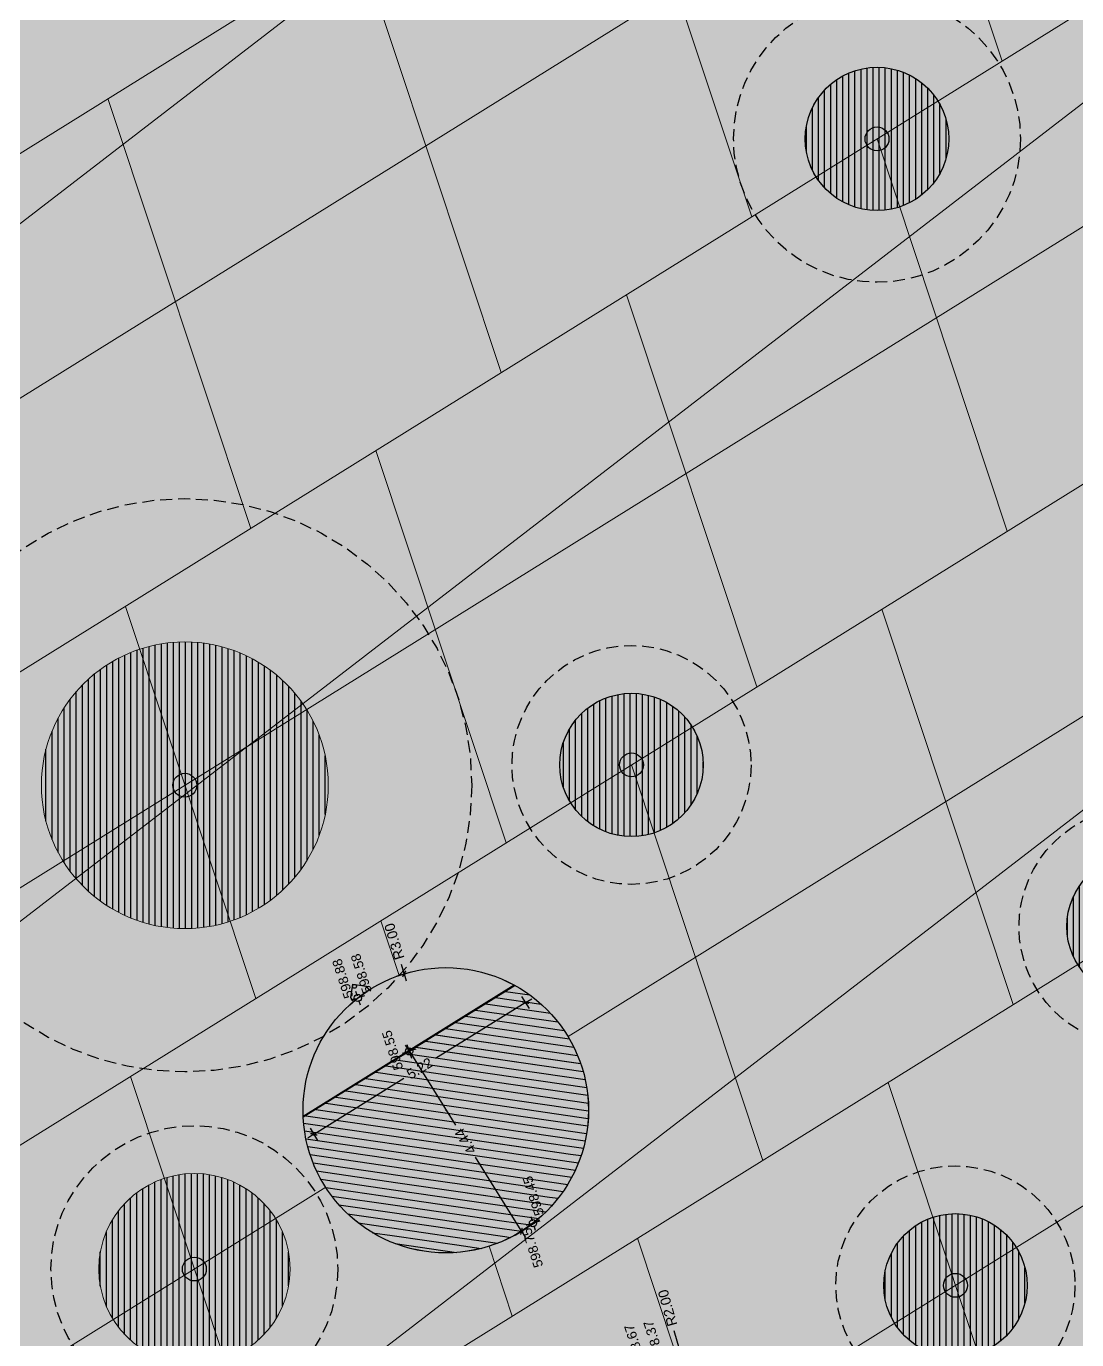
# Model space of a CAD drawing. Header units: metres. Extents: x 678805 to 1359287, y 2747329 to 5497370.
# Drawn here: x 679768.99 to 679790.96, y 2748630.36 to 2748657.84 of the extents above; entities that cross this region are included whole.
import ezdxf
from ezdxf.enums import TextEntityAlignment as Align

# ---------------------------------------------------------------- set-up
doc = ezdxf.new("R2010")
doc.units = ezdxf.units.M
doc.linetypes.add('XREF_MON_SFT_TREES$0$HIDDEN', pattern=[0.375, 0.25, -0.125])
doc.linetypes.add('XREF_MON_WATERFEATURE$0$DASHEDX2', pattern=[1.5, 1, -0.5])
for name, color, linetype in [('00_XREF_MON_HSC_PAVEMENT', 7, 'Continuous'), ('00_XREF_TWQ_SFT_TREES', 7, 'Continuous'), ('XREF_MON_GENERAL_LAYOUT$0$02-L-Edge Line Stair +10cm', 6, 'Continuous'), ('XREF_MON_HSC_PAVEMENT$0$02-L-Tree Pit_line', 252, 'Continuous'), ('XREF_MON_HSC_PAVEMENT$0$02-L-Waterfeatures 01', 151, 'Continuous'), ('XREF_MON_HSC_PAVEMENT$0$03-TR-Tree Pit_Green', 74, 'Continuous'), ('XREF_MON_SFT_TREES$0$SL_TREE_CANOPY', 251, 'XREF_MON_SFT_TREES$0$HIDDEN'), ('XREF_MON_SFT_TREES$0$SL_TREE_TRUNK', 251, 'Continuous'), ('XREF_MON_WATERFEATURE$0$00_WF_Return', 150, 'Continuous'), ('XREF_MON_WATERFEATURE$0$00_WF_Supply', 170, 'Continuous'), ('XREF_MON_WATERFEATURE$0$02-L-Waterfeatures 03', 252, 'Continuous'), ('XREF_MON_WATERFEATURE$0$COTAUX', 7, 'Continuous')]:
    doc.layers.add(name, color=color, linetype=linetype)
for name, color, linetype, true_color in [('02-L-Waterfeatures 01', 7, 'Continuous', 0x4da6ff), ('XREF_MON_HSC_PAVEMENT$0$03-TR-Tree Pit_White', 7, 'Continuous', 0xfcfcfc), ('XREF_MON_SFT_TREES$0$SL_TREE_BOMBAX_CEIBA', 7, 'Continuous', 0x8f2400), ('XREF_MON_SFT_TREES$0$SL_TREE_FICUS_RELIGIOSA', 7, 'Continuous', 0x405700), ('XREF_MON_SFT_TREES$0$SL_TREE_MELIA_AZEDARACH', 7, 'Continuous', 0xfcb0fa), ('XREF_MON_WATERFEATURE$0$01-TX-Cotes_1-100', 7, 'Continuous', 0x3f5f7f), ('XREF_MON_WATERFEATURE$0$01-TX-Dimensions_1-100', 7, 'Continuous', 0x3f5f7f), ('XREF_MON_WATERFEATURE$0$02-L-Waterfeatures 01', 7, 'Continuous', 0x4da6ff)]:
    doc.layers.add(name, color=color, linetype=linetype, true_color=true_color)
for name, color, linetype, lineweight in [('XREF_MON_GENERAL_LAYOUT$0$02-L-Level Curves 0.25-0.75m', 33, 'Continuous', 5), ('XREF_MON_GENERAL_LAYOUT$0$02-L-Level Curves 1m', 37, 'Continuous', 5), ('XREF_MON_GENERAL_LAYOUT$0$04-BK-Tree Pit', 6, 'Continuous', 5), ('XREF_MON_HSC_PAVEMENT$0$04-BK-Tree Pit', 6, 'Continuous', 5)]:
    doc.layers.add(name, color=color, linetype=linetype, lineweight=lineweight)
for name, color, linetype, lineweight, true_color in [('XREF_MON_HSC_PAVEMENT$0$02-L-Joints-Paviment_06_Concrete Slab in sittu', 7, 'Continuous', 5, 0x999999), ('XREF_MON_HSC_PAVEMENT$0$03-TR-Pavement_06_Concrete Slab in situ', 7, 'Continuous', 9, 0xf7f7f7), ('XREF_MON_WATERFEATURE$0$02-L-projecció 2', 7, 'Continuous', 5, 0x636363)]:
    doc.layers.add(name, color=color, linetype=linetype, lineweight=lineweight, true_color=true_color)
doc.layers.get('XREF_MON_SFT_TREES$0$SL_TREE_BOMBAX_CEIBA').off()
doc.layers.get('XREF_MON_SFT_TREES$0$SL_TREE_FICUS_RELIGIOSA').off()
doc.layers.get('XREF_MON_SFT_TREES$0$SL_TREE_MELIA_AZEDARACH').off()
doc.styles.add('XREF_MON_GENERAL_LAYOUT$0$Standard', font='arial.ttf')
doc.styles.add('XREF_MON_WATERFEATURE$0$Standard', font='arial.ttf')
doc.dimstyles.new('XREF_MON_WATERFEATURE$0$E100', dxfattribs={"dimscale": 0.03, "dimtxt": 7, "dimasz": 0.5, "dimexe": 0.1, "dimexo": 15, "dimgap": 4, "dimtad": 1, "dimzin": 0, "dimdsep": 46, "dimtxsty": 'XREF_MON_WATERFEATURE$0$Standard', "dimblk1": 'XREF_MON_WATERFEATURE$0$LINCOT200', "dimblk2": 'XREF_MON_WATERFEATURE$0$LINCOT200', "dimsah": 1, "dimcen": 0.1, "dimdle": 0.1, "dimclrt": 256, "dimadec": 0, "dimazin": 0, "dimtfac": 0.015385, "dimtofl": 0, "dimtmove": 0, "dimatfit": 3, "dimldrblk": 'XREF_MON_WATERFEATURE$0$LINCOT200', "dimfxl": 1, "dimtolj": 1, "dimtzin": 0, "dimarcsym": 0})
pattern_1 = [(351.74119729, (3501528.8307, 2982648.92163), (0.02280359083, 0.157103656053), [])]

# ---------------------------------------------------------------- blocks, each defined once
blk = doc.blocks.new('XREF_MON_SFT_TREES$0$Bombax_ceiba')
h = blk.add_hatch()
h.set_pattern_fill('ANSI31', color=256, scale=0.1)
edge = h.paths.add_edge_path()
edge.add_arc((0, 0), 3, -25.4481, 334.5519)
at = {"layer": 'XREF_MON_SFT_TREES$0$SL_TREE_TRUNK'}
h = blk.add_hatch(color=256, dxfattribs=at)
h.dxf.hatch_style = 1
edge = h.paths.add_edge_path()
edge.add_arc((0, 0), 0.25, 0, 360)
at = {"layer": 'XREF_MON_SFT_TREES$0$SL_TREE_CANOPY', "linetype": 'XREF_MON_SFT_TREES$0$HIDDEN'}
blk.add_circle((0, 0), 3, dxfattribs=at)
at = {"layer": 'XREF_MON_SFT_TREES$0$SL_TREE_TRUNK'}
blk.add_circle((0, 0), 0.25, dxfattribs=at)
blk = doc.blocks.new('XREF_MON_SFT_TREES$0$Melia_azedarach')
h = blk.add_hatch()
h.set_pattern_fill('ANSI31', color=256, scale=0.1)
edge = h.paths.add_edge_path()
edge.add_arc((0, 0), 2.5, -25.4481, 334.5519)
at = {"layer": 'XREF_MON_SFT_TREES$0$SL_TREE_TRUNK'}
h = blk.add_hatch(color=256, dxfattribs=at)
h.dxf.hatch_style = 1
edge = h.paths.add_edge_path()
edge.add_arc((0, 0), 0.25, 0, 360)
at = {"layer": 'XREF_MON_SFT_TREES$0$SL_TREE_CANOPY', "linetype": 'XREF_MON_SFT_TREES$0$HIDDEN'}
blk.add_circle((0, 0), 2.5, dxfattribs=at)
at = {"layer": 'XREF_MON_SFT_TREES$0$SL_TREE_TRUNK'}
blk.add_circle((0, 0), 0.25, dxfattribs=at)
blk = doc.blocks.new('XREF_MON_SFT_TREES$0$Ficus_religiosa')
h = blk.add_hatch()
h.set_pattern_fill('ANSI31', color=256, scale=0.1)
edge = h.paths.add_edge_path()
edge.add_arc((0, 0), 6, -25.4481, 334.5519)
at = {"layer": 'XREF_MON_SFT_TREES$0$SL_TREE_TRUNK'}
h = blk.add_hatch(color=256, dxfattribs=at)
h.dxf.hatch_style = 1
edge = h.paths.add_edge_path()
edge.add_arc((0, 0), 0.25, 0, 360)
at = {"layer": 'XREF_MON_SFT_TREES$0$SL_TREE_CANOPY', "linetype": 'XREF_MON_SFT_TREES$0$HIDDEN'}
blk.add_circle((0, 0), 6, dxfattribs=at)
at = {"layer": 'XREF_MON_SFT_TREES$0$SL_TREE_TRUNK'}
blk.add_circle((0, 0), 0.25, dxfattribs=at)
blk = doc.blocks.new('XREF_MON_SFT_TREES$0$Melia_acedarach.B')
h = blk.add_hatch()
h.set_pattern_fill('ANSI31', color=256, scale=0.1, angle=25.45)
edge = h.paths.add_edge_path()
edge.add_arc((0, 0), 2.5, 0, 360)
at = {"layer": 'XREF_MON_SFT_TREES$0$SL_TREE_TRUNK'}
h = blk.add_hatch(color=256, dxfattribs=at)
h.dxf.hatch_style = 1
edge = h.paths.add_edge_path()
edge.add_arc((0, 0), 0.25, 0, 360)
at = {"layer": 'XREF_MON_SFT_TREES$0$SL_TREE_CANOPY', "linetype": 'XREF_MON_SFT_TREES$0$HIDDEN'}
blk.add_circle((0, 0), 2.5, dxfattribs=at)
at = {"layer": 'XREF_MON_SFT_TREES$0$SL_TREE_TRUNK'}
blk.add_circle((0, 0), 0.25, dxfattribs=at)
blk = doc.blocks.new('XREF_MON_SFT_TREES')
at = {"layer": 'XREF_MON_SFT_TREES$0$SL_TREE_BOMBAX_CEIBA', "rotation": 25.44812939262281}
for p in [(679786.786, 2748655.487), (679772.509, 2748631.837)]:
    blk.add_blockref('XREF_MON_SFT_TREES$0$Bombax_ceiba', p, dxfattribs=at)
at = {"layer": 'XREF_MON_SFT_TREES$0$SL_TREE_FICUS_RELIGIOSA', "rotation": 25.44812939262281}
blk.add_blockref('XREF_MON_SFT_TREES$0$Ficus_religiosa', (679772.31, 2748641.961), dxfattribs=at)
at = {"layer": 'XREF_MON_SFT_TREES$0$SL_TREE_MELIA_AZEDARACH'}
for p in [(679781.651, 2748642.387), (679792.256, 2748639.004)]:
    blk.add_blockref('XREF_MON_SFT_TREES$0$Melia_acedarach.B', p, dxfattribs=at)
at = {"layer": 'XREF_MON_SFT_TREES$0$SL_TREE_MELIA_AZEDARACH', "rotation": 25.44812939262281}
blk.add_blockref('XREF_MON_SFT_TREES$0$Melia_azedarach', (679788.426, 2748631.496), dxfattribs=at)
blk = doc.blocks.new('XREF_MON_HSC_PAVEMENT$0$Escocell 3m')
at = {"layer": 'XREF_MON_HSC_PAVEMENT$0$03-TR-Tree Pit_Green'}
h = blk.add_hatch(dxfattribs=at)
h.set_pattern_fill('ANSI31', color=256, scale=0.04, angle=19.0454)
h.set_pattern_definition([(64.04540243, (-1814188.4613, -2173892.2774), (-0.1141909246487, 0.055582665714), [])])
edge = h.paths.add_edge_path()
edge.add_arc((0, 0), 1.5, 0, 360)
at = {"layer": 'XREF_MON_HSC_PAVEMENT$0$03-TR-Tree Pit_White'}
h = blk.add_hatch(color=256, dxfattribs=at)
h.dxf.hatch_style = 1
edge = h.paths.add_edge_path()
edge.add_arc((0, 0), 1.5, 0, 360)
blk.add_circle((0, 0), 1.5)
at = {"layer": 'XREF_MON_HSC_PAVEMENT$0$02-L-Tree Pit_line', "ltscale": 0.3}
blk.add_circle((0, 0), 1.5, dxfattribs=at)
blk = doc.blocks.new('XREF_MON_HSC_PAVEMENT$0$Escocell 4m')
at = {"layer": 'XREF_MON_HSC_PAVEMENT$0$03-TR-Tree Pit_Green'}
h = blk.add_hatch(dxfattribs=at)
h.set_pattern_fill('ANSI31', color=256, scale=0.04, angle=19.0454)
h.set_pattern_definition([(64.04540243, (-1814219.15263, -2173895.47172), (-0.1141909246487, 0.055582665714), [])])
edge = h.paths.add_edge_path()
edge.add_arc((0, 0), 2, 0, 360)
at = {"layer": 'XREF_MON_HSC_PAVEMENT$0$03-TR-Tree Pit_White'}
h = blk.add_hatch(color=256, dxfattribs=at)
h.dxf.hatch_style = 1
edge = h.paths.add_edge_path()
edge.add_arc((0, 0), 2, 0, 360)
blk.add_circle((0, 0), 2)
blk = doc.blocks.new('XREF_MON_HSC_PAVEMENT$0$Tree Pit 6m')
at = {"layer": 'XREF_MON_HSC_PAVEMENT$0$03-TR-Tree Pit_Green'}
h = blk.add_hatch(dxfattribs=at)
h.set_pattern_fill('ANSI31', color=256, scale=0.04, angle=45)
edge = h.paths.add_edge_path()
edge.add_arc((0, 0), 3, 0, 360)
at = {"layer": 'XREF_MON_HSC_PAVEMENT$0$03-TR-Tree Pit_White'}
h = blk.add_hatch(color=256, dxfattribs=at)
h.dxf.hatch_style = 1
edge = h.paths.add_edge_path()
edge.add_arc((0, 0), 3, 0, 360)
blk.add_circle((0, 0), 3)
blk = doc.blocks.new('XREF_MON_HSC_PAVEMENT')
at = {"layer": 'XREF_MON_HSC_PAVEMENT$0$02-L-Waterfeatures 01', "true_color": 0xc7e3ff}
h = blk.add_hatch(dxfattribs=at)
h.set_pattern_fill('ANSI31', color=254, scale=0.05, angle=198.6321)
h.set_pattern_definition(pattern_1)
edge = h.paths.add_edge_path()
edge.add_arc((679777.767, 2748635.16), 2.985, 182.8049, 248.3516)
edge.add_arc((679779.588, 2748632.794), 2.95, 67.1851, 187.9628, ccw=False)
edge.add_arc((679777.767, 2748635.16), 2.985, 6.7963, 60.988)
edge.add_line((679779.215, 2748637.77), (679774.786, 2748635.014))
at = {"layer": 'XREF_MON_HSC_PAVEMENT$0$02-L-Waterfeatures 01', "true_color": 0x9ecfff}
h = blk.add_hatch(dxfattribs=at)
h.set_pattern_fill('ANSI31', color=141, scale=0.05, angle=198.6321)
h.set_pattern_definition(pattern_1)
h.paths.add_polyline_path([(679780.566, 2748634.122, 0.118956), (679780.732, 2748635.513, 0.581883), (679776.666, 2748632.385, 0.118956), (679778.053, 2748632.188, -0.752959)])
at = {"layer": 'XREF_MON_HSC_PAVEMENT$0$02-L-Waterfeatures 01', "true_color": 0x75baff}
h = blk.add_hatch(dxfattribs=at)
h.set_pattern_fill('ANSI31', color=151, scale=0.05, angle=198.6321)
h.set_pattern_definition(pattern_1)
h.paths.add_polyline_path([(679780.057, 2748633.244, 0.085671), (679780.566, 2748634.122, 0.752959), (679778.053, 2748632.188, 0.05742), (679778.721, 2748632.331, 0.028113), (679779.032, 2748632.456, -0.896457)])
at = {"layer": 'XREF_MON_HSC_PAVEMENT$0$02-L-Waterfeatures 01'}
h = blk.add_hatch(dxfattribs=at)
h.set_pattern_fill('ANSI31', color=256, scale=0.05, angle=198.6321)
h.set_pattern_definition(pattern_1)
h.paths.add_polyline_path([(679780.057, 2748633.244, 0.896457), (679779.032, 2748632.456, 0.109523)], flags=17)
at = {"layer": 'XREF_MON_HSC_PAVEMENT$0$03-TR-Pavement_06_Concrete Slab in situ', "linetype": 'Continuous'}
h = blk.add_hatch(color=256, dxfattribs=at)
h.dxf.hatch_style = 1
h.paths.add_polyline_path([(679795.086, 2748702.23), (679748.323, 2748673.068), (679753.916, 2748656.131), (679763.384, 2748640.923), (679762.62, 2748640.448), (679766.019, 2748634.973), (679761.016, 2748631.859), (679765.141, 2748619.371), (679827.121, 2748639.84), (679818.637, 2748665.406), (679840.697, 2748679.165), (679836.266, 2748686.285), (679813.741, 2748672.263)])
at = {"layer": 'XREF_MON_HSC_PAVEMENT$0$02-L-Joints-Paviment_06_Concrete Slab in sittu'}
for p, q in [((679838.293, 2748683.026), (679764.641, 2748637.188)), ((679808.871, 2748680.086), (679758.515, 2748648.746)), ((679811.17, 2748676.393), (679760.814, 2748645.053)), ((679813.741, 2748672.263), (679762.614, 2748640.444)), ((679818.637, 2748665.406), (679761.651, 2748629.94)), ((679819.973, 2748661.377), (679780.324, 2748636.701)), ((679821.383, 2748657.131), (679772.618, 2748626.781)), ((679822.792, 2748652.884), (679784.877, 2748629.287)), ((679775.256, 2748633.547), (679762.982, 2748625.908))]:
    blk.add_line(p, q, dxfattribs=at)
for points in [[(679786.42, 2748666.113), (679789.405, 2748657.118)], [(679781.18, 2748662.852), (679784.166, 2748653.857)], [(679775.941, 2748659.591), (679778.926, 2748650.596)], [(679770.701, 2748656.331), (679773.687, 2748647.335)], [(679786.786, 2748655.487), (679789.51, 2748647.279)], [(679781.546, 2748652.227), (679784.27, 2748644.018)], [(679776.306, 2748648.966), (679779.031, 2748640.757)], [(679771.067, 2748645.705), (679773.791, 2748637.496)], [(679786.89, 2748645.648), (679789.637, 2748637.373)], [(679781.651, 2748642.387), (679784.397, 2748634.112)], [(679776.411, 2748639.126), (679776.791, 2748637.981)], [(679771.172, 2748635.865), (679773.918, 2748627.591)], [(679787.017, 2748635.743), (679789.753, 2748627.5)], [(679781.777, 2748632.482), (679782.559, 2748630.127)], [(679778.672, 2748632.315), (679779.157, 2748630.851)]]:
    blk.add_lwpolyline(points, dxfattribs=at)
at = {"layer": 'XREF_MON_HSC_PAVEMENT$0$04-BK-Tree Pit', "rotation": 25.95459756993445}
for name, p in [('XREF_MON_HSC_PAVEMENT$0$Escocell 3m', (679786.786, 2748655.487)), ('XREF_MON_HSC_PAVEMENT$0$Escocell 3m', (679781.651, 2748642.387)), ('XREF_MON_HSC_PAVEMENT$0$Escocell 3m', (679792.256, 2748639.004)), ('XREF_MON_HSC_PAVEMENT$0$Escocell 4m', (679772.509, 2748631.837)), ('XREF_MON_HSC_PAVEMENT$0$Escocell 3m', (679788.426, 2748631.496))]:
    blk.add_blockref(name, p, dxfattribs=at)
at = {"layer": 'XREF_MON_HSC_PAVEMENT$0$04-BK-Tree Pit'}
blk.add_blockref('XREF_MON_HSC_PAVEMENT$0$Tree Pit 6m', (679772.31, 2748641.961), dxfattribs=at)
blk = doc.blocks.new('XREF_MON_GENERAL_LAYOUT$0$Escocell 3m')
blk.add_circle((0, 0), 1.5)
blk = doc.blocks.new('XREF_MON_GENERAL_LAYOUT$0$Escocell 4m')
blk.add_circle((0, 0), 2)
blk = doc.blocks.new('XREF_MON_GENERAL_LAYOUT$0$Tree Pit 6m')
blk.add_circle((0, 0), 3)
blk = doc.blocks.new('XREF_MON_GENERAL_LAYOUT')
at = {"layer": 'XREF_MON_GENERAL_LAYOUT$0$02-L-Edge Line Stair +10cm'}
blk.add_circle((679777.767, 2748635.16), 2.985, dxfattribs=at)
at = {"layer": 'XREF_MON_GENERAL_LAYOUT$0$02-L-Level Curves 0.25-0.75m', "ltscale": 0.3}
for points in [[(679808.688, 2748684.403), (679759.055, 2748646.163), (679764.17, 2748637.944), (679759.614, 2748634.828)], [(679764.875, 2748621.244), (679819.612, 2748663.418), (679819.109, 2748665.273), (679837.285, 2748677.035), (679840.728, 2748679.688), (679872.454, 2748661.49), (679888.418, 2748665.026), (679889.68, 2748661.203), (679919.577, 2748670.812), (679919.333, 2748671.551), (679920.89, 2748672.065), (679922.035, 2748671.194), (679931.455, 2748674.304), (679920.455, 2748644.471), (679926.095, 2748646.49)]]:
    blk.add_lwpolyline(points, dxfattribs=at)
at = {"layer": 'XREF_MON_GENERAL_LAYOUT$0$02-L-Level Curves 1m', "ltscale": 0.3}
blk.add_lwpolyline([(679814.83, 2748674.534), (679765.198, 2748636.292), (679765.821, 2748635.291), (679760.633, 2748631.743)], dxfattribs=at)
at = {"layer": 'XREF_MON_GENERAL_LAYOUT$0$04-BK-Tree Pit', "rotation": 25.95459756993445}
for name, p in [('XREF_MON_GENERAL_LAYOUT$0$Escocell 3m', (679786.786, 2748655.487)), ('XREF_MON_GENERAL_LAYOUT$0$Escocell 3m', (679781.651, 2748642.387)), ('XREF_MON_GENERAL_LAYOUT$0$Escocell 3m', (679792.256, 2748639.004)), ('XREF_MON_GENERAL_LAYOUT$0$Escocell 4m', (679772.509, 2748631.837)), ('XREF_MON_GENERAL_LAYOUT$0$Escocell 3m', (679788.426, 2748631.496))]:
    blk.add_blockref(name, p, dxfattribs=at)
at = {"layer": 'XREF_MON_GENERAL_LAYOUT$0$04-BK-Tree Pit'}
blk.add_blockref('XREF_MON_GENERAL_LAYOUT$0$Tree Pit 6m', (679772.31, 2748641.961), dxfattribs=at)
at = {"style": 'XREF_MON_GENERAL_LAYOUT$0$Standard'}
for tag, rotation, p in [('604,00', 330.2643, (679905.77, 2748776.558)), ('603,00', 330.2643, (679901.861, 2748753.477)), ('600,00', 133.826, (679944.597, 2748745.153)), ('602,00', 330.2643, (679883.319, 2748738.727)), ('601,00', 117.8906, (679920.972, 2748732.87)), ('601,00', 330.2643, (679864.777, 2748723.976)), ('600,00', 40.8833, (679777.405, 2748705.444, 1.17)), ('602,00', 330.2643, (679941.275, 2748705.483)), ('601,00', 40.8833, (679701.798, 2748703.889, 1.17)), ('598,00', 62.091, (679810.267, 2748702.619)), ('600,00', 330.2643, (679877.781, 2748691.131)), ('600,00', 19.5511, (679920.444, 2748685.496)), ('601,00', 330.2643, (679934.813, 2748683.804)), ('599,00', 330.2643, (679854.567, 2748679.061)), ('600,00', 88.3928, (679743.913, 2748675.572)), ('599,00', 20.6086, (679924.26, 2748675.216)), ('601,00', 88.3928, (679728.035, 2748671.318, -2)), ('602,00', 88.3928, (679711.826, 2748665.966, -1)), ('603,00', 88.3928, (679695.615, 2748660.611)), ('599,00', 40.8833, (679788.807, 2748655.829, 1.17)), ('601,00', 40.8833, (679627.612, 2748644.603, 1.17)), ('603,00', 41.7058, (679702.499, 2748628.484, 1.17)), ('600,00', 40.8833, (679645.925, 2748597.926, 1.17)), ('599,00', 34.2277, (679673.574, 2748555.136, 5.34))]:
    blk.add_attdef(tag, text='', height=1, rotation=rotation, dxfattribs=at).set_placement(p, align=Align.MIDDLE)
at = {"ltscale": 0.3, "style": 'XREF_MON_GENERAL_LAYOUT$0$Standard'}
for tag, rotation, p in [('603,50', 330.2643, (679911.501, 2748760.57)), ('602,50', 330.2643, (679892.865, 2748745.846)), ('600,50', 133.826, (679933.048, 2748738.729)), ('601,50', 330.2643, (679873.581, 2748731.671)), ('601,50', 101.2857, (679909.522, 2748726.945)), ('602,50', 330.2643, (679948.625, 2748713.86)), ('600,50', 39.606, (679743.243, 2748706.971)), ('600,50', 330.2643, (679880.266, 2748702.726)), ('600,50', 17.3537, (679917.615, 2748690.554)), ('599,50', 330.2643, (679867.197, 2748684.716)), ('599,50', 18.8944, (679921.71, 2748680.578)), ('599,50', 39.606, (679778.991, 2748677.241)), ('600,50', 88.3928, (679735.925, 2748673.586)), ('601,50', 88.3928, (679719.906, 2748668.581)), ('602,50', 88.3928, (679703.474, 2748663.452)), ('598,50', 330.2643, (679861.765, 2748662.397)), ('601,50', 39.606, (679610.513, 2748662.061)), ('600,00', 41.7058, (679752.308, 2748637.685)), ('601,00', 41.7058, (679736.044, 2748634.538)), ('599,00', 35.0835, (679763.043, 2748634.415, 1.17)), ('602,00', 41.7058, (679720.174, 2748633.096, 1.17)), ('600,00', 35.0835, (679747.063, 2748629.903, 1.17)), ('601,00', 35.0835, (679731.246, 2748625.239, 1.17)), ('600,50', 39.606, (679636.92, 2748621.339)), ('602,00', 35.0835, (679715.4, 2748620.639, 1.17)), ('599,50', 28.7604, (679659.482, 2748574.323))]:
    blk.add_attdef(tag, text='', height=1, rotation=rotation, dxfattribs=at).set_placement(p, align=Align.MIDDLE)
blk = doc.blocks.new('XREF_MON_WATERFEATURE$0$LINCOT200')
for p, q in [((0, -10), (0, 10)), ((0, 0), (10, 0))]:
    blk.add_line(p, q)
at = {"const_width": 1.88}
blk.add_lwpolyline([(3.5, -3.5), (-3.5, 3.5)], dxfattribs=at)
at = {"layer": 'XREF_MON_WATERFEATURE$0$COTAUX'}
blk.add_line((0, 0), (-1.2, 0), dxfattribs=at)
blk = doc.blocks.new('*D590')
at = {"layer": 'DEFPOINTS', "color": 0, "transparency": 16777216}
for p in [(679782.65, 2748630.155), (679783.186, 2748628.239)]:
    blk.add_point(p, dxfattribs=at)
at = {"layer": 'XREF_MON_WATERFEATURE$0$01-TX-Dimensions_1-100', "color": 0, "lineweight": -2, "transparency": 16777216}
for p, q in [((679782.54, 2748630.549), (679782.646, 2748630.169)), ((679783.183, 2748628.239), (679783.189, 2748628.239)), ((679783.186, 2748628.236), (679783.186, 2748628.242))]:
    blk.add_line(p, q, dxfattribs=at)
at = {"layer": 'XREF_MON_WATERFEATURE$0$01-TX-Dimensions_1-100', "color": 0, "lineweight": -2, "transparency": 16777216, "xscale": 0.015, "yscale": 0.015, "zscale": 0.015, "rotation": 285.6473660735959}
blk.add_blockref('XREF_MON_WATERFEATURE$0$LINCOT200', (679782.65, 2748630.155), dxfattribs=at)
at = {"layer": 'XREF_MON_WATERFEATURE$0$01-TX-Dimensions_1-100', "transparency": 16777216, "insert": (679782.407, 2748631.023), "char_height": 0.21, "attachment_point": 5, "rotation": 105.6474, "style": 'XREF_MON_WATERFEATURE$0$Standard'}
blk.add_mtext('\\A1;R2.00', dxfattribs=at)
blk = doc.blocks.new('*U697')
at = {"linetype": 'XREF_MON_WATERFEATURE$0$DASHEDX2', "ltscale": 0.5}
for points in [[(1.5, 0), (-1.5, 0)], [(0, -1.5), (0, 1.5)]]:
    blk.add_lwpolyline(points, dxfattribs=at)
blk.add_circle((0, 0), 0.75)
at = {"ltscale": 0.3, "style": 'XREF_MON_WATERFEATURE$0$Standard'}
blk.add_attdef('COTES', text='', height=2, dxfattribs=at).set_placement((4.81, 1.75), align=Align.MIDDLE)
blk = doc.blocks.new('*U698')
at = {"linetype": 'XREF_MON_WATERFEATURE$0$DASHEDX2', "ltscale": 0.5}
for points in [[(1.5, 0), (-1.5, 0)], [(0, -1.5), (0, 1.5)]]:
    blk.add_lwpolyline(points, dxfattribs=at)
blk.add_circle((0, 0), 0.75)
at = {"ltscale": 0.3, "style": 'XREF_MON_WATERFEATURE$0$Standard'}
blk.add_attdef('COTES', text='', height=2, dxfattribs=at).set_placement((4.33, -2.32), align=Align.MIDDLE)
blk = doc.blocks.new('*U839')
at = {"linetype": 'XREF_MON_WATERFEATURE$0$DASHEDX2', "ltscale": 0.5}
for points in [[(1.5, 0), (-1.5, 0)], [(0, -1.5), (0, 1.5)]]:
    blk.add_lwpolyline(points, dxfattribs=at)
blk.add_circle((0, 0), 0.75)
at = {"ltscale": 0.3, "style": 'XREF_MON_WATERFEATURE$0$Standard'}
blk.add_attdef('COTES', text='', height=2, dxfattribs=at).set_placement((4.61, -2.27), align=Align.MIDDLE)
blk = doc.blocks.new('*U598')
at = {"linetype": 'XREF_MON_WATERFEATURE$0$DASHEDX2', "ltscale": 0.5}
for points in [[(1.5, 0), (-1.5, 0)], [(0, -1.5), (0, 1.5)]]:
    blk.add_lwpolyline(points, dxfattribs=at)
blk.add_circle((0, 0), 0.75)
at = {"ltscale": 0.3, "style": 'XREF_MON_WATERFEATURE$0$Standard'}
blk.add_attdef('COTES', text='', height=2, dxfattribs=at).set_placement((-4.86, 1.68), align=Align.MIDDLE)
blk = doc.blocks.new('*U753')
at = {"linetype": 'XREF_MON_WATERFEATURE$0$DASHEDX2', "ltscale": 0.5}
for points in [[(1.5, 0), (-1.5, 0)], [(0, -1.5), (0, 1.5)]]:
    blk.add_lwpolyline(points, dxfattribs=at)
blk.add_circle((0, 0), 0.75)
at = {"ltscale": 0.3, "style": 'XREF_MON_WATERFEATURE$0$Standard'}
blk.add_attdef('COTES', text='', height=2, dxfattribs=at).set_placement((5.41, -1.84), align=Align.MIDDLE)
blk = doc.blocks.new('*D754')
at = {"layer": 'DEFPOINTS', "color": 0, "transparency": 16777216}
for p in [(679776.897, 2748638.015), (679777.767, 2748635.16)]:
    blk.add_point(p, dxfattribs=at)
at = {"layer": 'XREF_MON_WATERFEATURE$0$01-TX-Dimensions_1-100', "color": 0, "lineweight": -2, "transparency": 16777216}
for p, q in [((679776.835, 2748638.22), (679776.893, 2748638.03)), ((679777.77, 2748635.161), (679777.765, 2748635.159)), ((679777.769, 2748635.157), (679777.766, 2748635.163))]:
    blk.add_line(p, q, dxfattribs=at)
at = {"layer": 'XREF_MON_WATERFEATURE$0$01-TX-Dimensions_1-100', "color": 0, "lineweight": -2, "transparency": 16777216, "xscale": 0.015, "yscale": 0.015, "zscale": 0.015, "rotation": 286.9442209096339}
blk.add_blockref('XREF_MON_WATERFEATURE$0$LINCOT200', (679776.897, 2748638.015), dxfattribs=at)
at = {"layer": 'XREF_MON_WATERFEATURE$0$01-TX-Dimensions_1-100', "transparency": 16777216, "insert": (679776.691, 2748638.692), "char_height": 0.21, "attachment_point": 5, "rotation": 106.9442, "style": 'XREF_MON_WATERFEATURE$0$Standard'}
blk.add_mtext('\\A1;R3.00', dxfattribs=at)
blk = doc.blocks.new('*U755')
at = {"linetype": 'XREF_MON_WATERFEATURE$0$DASHEDX2', "ltscale": 0.5}
for points in [[(1.5, 0), (-1.5, 0)], [(0, -1.5), (0, 1.5)]]:
    blk.add_lwpolyline(points, dxfattribs=at)
blk.add_circle((0, 0), 0.75)
at = {"ltscale": 0.3, "style": 'XREF_MON_WATERFEATURE$0$Standard'}
blk.add_attdef('COTES', text='', height=2, dxfattribs=at).set_placement((1.29, 3.24), align=Align.MIDDLE)
blk = doc.blocks.new('*D833')
at = {"layer": 'DEFPOINTS', "color": 0, "transparency": 16777216}
for p in [(679777.001, 2748636.392), (679779.345, 2748632.625), (679779.349, 2748632.628)]:
    blk.add_point(p, dxfattribs=at)
at = {"layer": 'XREF_MON_WATERFEATURE$0$01-TX-Dimensions_1-100', "color": 0, "lineweight": -2, "transparency": 16777216}
for p, q in [((679777.383, 2748636.63), (679777.007, 2748636.396)), ((679777.013, 2748636.382), (679777.967, 2748634.848)), ((679779.341, 2748632.641), (679778.386, 2748634.175)), ((679779.727, 2748632.863), (679779.351, 2748632.63))]:
    blk.add_line(p, q, dxfattribs=at)
at = {"layer": 'XREF_MON_WATERFEATURE$0$01-TX-Dimensions_1-100', "color": 0, "lineweight": -2, "transparency": 16777216, "xscale": 0.015, "yscale": 0.015, "zscale": 0.015}
for p, rotation in [((679777.005, 2748636.395), 121.8964807853309), ((679779.349, 2748632.628), 301.8964807853309)]:
    blk.add_blockref('XREF_MON_WATERFEATURE$0$LINCOT200', p, dxfattribs=dict(at, rotation=rotation))
at = {"layer": 'XREF_MON_WATERFEATURE$0$01-TX-Dimensions_1-100', "transparency": 16777216, "insert": (679778.177, 2748634.511), "char_height": 0.21, "attachment_point": 5, "rotation": 121.8965, "style": 'XREF_MON_WATERFEATURE$0$Standard'}
blk.add_mtext('\\A1;4.44', dxfattribs=at)
blk = doc.blocks.new('*D836')
at = {"layer": 'DEFPOINTS', "color": 0, "transparency": 16777216}
for p in [(679779.215, 2748637.77), (679774.786, 2748635.014), (679775.008, 2748634.657)]:
    blk.add_point(p, dxfattribs=at)
at = {"layer": 'XREF_MON_WATERFEATURE$0$01-TX-Dimensions_1-100', "color": 0, "lineweight": -2, "transparency": 16777216}
for p, q in [((679779.424, 2748637.406), (679777.555, 2748636.243)), ((679779.453, 2748637.388), (679779.439, 2748637.411)), ((679775.02, 2748634.665), (679776.89, 2748635.829)), ((679775.024, 2748634.632), (679775.009, 2748634.655))]:
    blk.add_line(p, q, dxfattribs=at)
at = {"layer": 'XREF_MON_WATERFEATURE$0$01-TX-Dimensions_1-100', "color": 0, "lineweight": -2, "transparency": 16777216, "xscale": 0.015, "yscale": 0.015, "zscale": 0.015}
for p, rotation in [((679779.437, 2748637.414), 31.89648070269779), ((679775.008, 2748634.657), 211.8964807026978)]:
    blk.add_blockref('XREF_MON_WATERFEATURE$0$LINCOT200', p, dxfattribs=dict(at, rotation=rotation))
at = {"layer": 'XREF_MON_WATERFEATURE$0$01-TX-Dimensions_1-100', "transparency": 16777216, "insert": (679777.222, 2748636.036), "char_height": 0.21, "attachment_point": 5, "rotation": 31.8965, "style": 'XREF_MON_WATERFEATURE$0$Standard'}
blk.add_mtext('\\A1;5.22', dxfattribs=at)
blk = doc.blocks.new('XREF_MON_WATERFEATURE$0$WF_R_Overflow')
at = {"layer": 'XREF_MON_WATERFEATURE$0$00_WF_Return'}
blk.add_lwpolyline([(0.3, 0), (0.1, -0.2), (0, -0.2), (0, 0.2), (0.1, 0.2)], close=True, dxfattribs=at)
blk.add_circle((0.243, 0), 0.04, dxfattribs=at)
blk = doc.blocks.new('XREF_MON_WATERFEATURE')
at = {"layer": 'XREF_MON_WATERFEATURE$0$02-L-Waterfeatures 01', "true_color": 0xfcfcfc}
h = blk.add_hatch(color=7, dxfattribs=at)
h.dxf.hatch_style = 1
edge = h.paths.add_edge_path()
edge.add_arc((679777.7674, 2748635.1599), 2.9852, 108.63213, 468.63213)
at = {"layer": 'XREF_MON_WATERFEATURE$0$02-L-Waterfeatures 01', "true_color": 0xc7e3ff}
h = blk.add_hatch(dxfattribs=at)
h.set_pattern_fill('ANSI31', color=254, scale=0.05, angle=198.63213)
h.set_pattern_definition(pattern_1)
edge = h.paths.add_edge_path()
edge.add_arc((679777.7674, 2748635.1599), 2.9852, 182.80494, 248.35161)
edge.add_arc((679779.5877, 2748632.7939), 2.95, 67.1851, 187.96278, ccw=False)
edge.add_arc((679777.7674, 2748635.1599), 2.9852, 6.79627, 60.98803)
edge.add_line((679779.2152, 2748637.7705), (679774.7858, 2748635.0138))
at = {"layer": 'XREF_MON_WATERFEATURE$0$02-L-Waterfeatures 01', "true_color": 0x9ecfff}
h = blk.add_hatch(dxfattribs=at)
h.set_pattern_fill('ANSI31', color=141, scale=0.05, angle=198.63213)
h.set_pattern_definition(pattern_1)
h.paths.add_polyline_path([(679780.5665, 2748634.1223, 0.1189565), (679780.7316, 2748635.5131, 0.5818835), (679776.6662, 2748632.3853, 0.1189565), (679778.0529, 2748632.1884, -0.7529589)])
at = {"layer": 'XREF_MON_WATERFEATURE$0$02-L-Waterfeatures 01', "true_color": 0x75baff}
h = blk.add_hatch(dxfattribs=at)
h.set_pattern_fill('ANSI31', color=151, scale=0.05, angle=198.63213)
h.set_pattern_definition(pattern_1)
h.paths.add_polyline_path([(679780.0567, 2748633.244, 0.0856706), (679780.5665, 2748634.1223, 0.7529589), (679778.0529, 2748632.1884, 0.0574198), (679778.7212, 2748632.3312, 0.0281125), (679779.0325, 2748632.456, -0.8964568)])
at = {"layer": 'XREF_MON_WATERFEATURE$0$02-L-Waterfeatures 01'}
h = blk.add_hatch(dxfattribs=at)
h.set_pattern_fill('ANSI31', color=256, scale=0.05, angle=198.63213)
h.set_pattern_definition(pattern_1)
h.paths.add_polyline_path([(679780.0567, 2748633.244, 0.8964568), (679779.0325, 2748632.456, 0.109523)], flags=17)
at = {"layer": 'XREF_MON_WATERFEATURE$0$02-L-projecció 2'}
for points in [[(679779.1951, 2748637.7815), (679774.7848, 2748635.0367)], [(679779.2152, 2748637.7705), (679774.7858, 2748635.0138)]]:
    blk.add_lwpolyline(points, dxfattribs=at)
at = {"layer": 'XREF_MON_WATERFEATURE$0$02-L-Waterfeatures 03'}
blk.add_circle((679777.7674, 2748635.1599), 2.9852, dxfattribs=at)
at = {"layer": 'XREF_MON_WATERFEATURE$0$00_WF_Supply', "rotation": 126.3722470025709}
blk.add_blockref('XREF_MON_WATERFEATURE$0$WF_R_Overflow', (679776.001, 2748637.558), dxfattribs=at)
at = {"layer": 'XREF_MON_WATERFEATURE$0$01-TX-Cotes_1-100', "ltscale": 0.3, "xscale": 0.1, "yscale": 0.1, "zscale": 0.1, "rotation": 108}
for name, p, values in [('*U697', (679775.9272, 2748637.5104), {'COTES': '598.88'}), ('*U839', (679775.9272, 2748637.5104), {'COTES': '598.58'}), ('*U755', (679777.0005, 2748636.3921), {'COTES': '598.55'}), ('*U753', (679779.5898, 2748632.7955), {'COTES': '598.45'}), ('*U598', (679779.5898, 2748632.7955), {'COTES': '598.75'}), ('*U697', (679782.0348, 2748629.861), {'COTES': '598.67'}), ('*U698', (679782.0348, 2748629.861), {'COTES': '598.37'})]:
    blk.add_blockref(name, p, dxfattribs=at).add_auto_attribs(values)
at = {"layer": 'XREF_MON_WATERFEATURE$0$01-TX-Dimensions_1-100'}
for center, mpoint, text, picture, middle in [((679777.7674, 2748635.1599), (679776.8974, 2748638.0154), 'R3.00', '*D754', (679776.6914, 2748638.6916)), ((679783.1865, 2748628.2394), (679782.65, 2748630.1546), 'R2.00', '*D590', (679782.4067, 2748631.0234))]:
    dim = blk.add_radius_dim(center=center, mpoint=mpoint, text=text, dimstyle='XREF_MON_WATERFEATURE$0$E100', override={"dimtad": 0}, dxfattribs=at)
    dim.commit()
    dim.dimension.update_dxf_attribs({"geometry": picture, "text_midpoint": middle, "dimtype": 132})
for p1, p2, distance, picture, middle in [((679779.2152, 2748637.7705), (679774.7858, 2748635.0138), 0.4199, '*D836', (679777.2224, 2748636.0356)), ((679777.0005, 2748636.3921), (679779.3447, 2748632.6255), 0.0049, '*D833', (679778.1768, 2748634.5114))]:
    dim = blk.add_aligned_dim(p1=p1, p2=p2, distance=distance, dimstyle='XREF_MON_WATERFEATURE$0$E100', override={"dimtad": 0}, dxfattribs=at)
    dim.commit()
    dim.dimension.update_dxf_attribs({"geometry": picture, "text_midpoint": middle})

msp = doc.modelspace()

# ---------------------------------------------------------------- block references
at = {"layer": '00_XREF_MON_HSC_PAVEMENT'}
msp.add_blockref('XREF_MON_HSC_PAVEMENT', (0, 0), dxfattribs=at)
at = {"layer": '00_XREF_TWQ_SFT_TREES'}
msp.add_blockref('XREF_MON_SFT_TREES', (0, 0), dxfattribs=at)
at = {"layer": '02-L-Waterfeatures 01', "color": 18, "true_color": 0x000000}
for name in ['XREF_MON_WATERFEATURE', 'XREF_MON_GENERAL_LAYOUT']:
    msp.add_blockref(name, (0, 0), dxfattribs=at)

doc.saveas('drawing.dxf')
